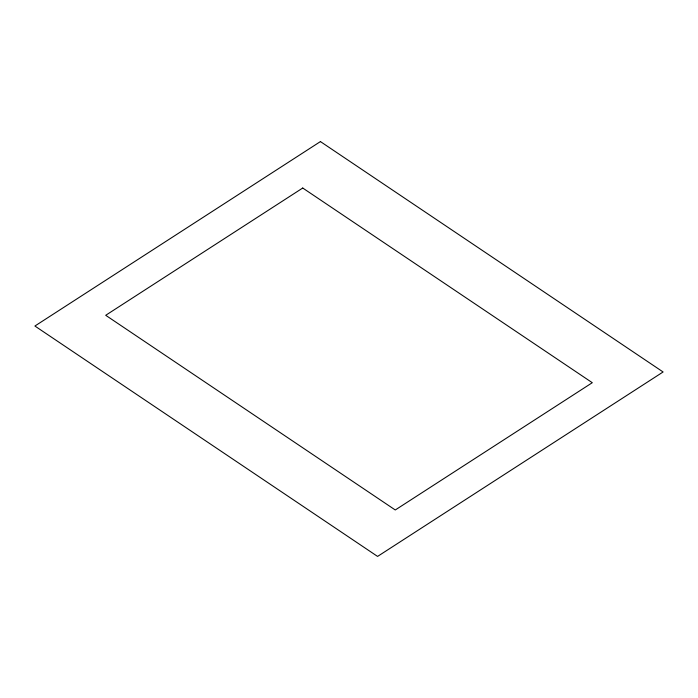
<?xml version="1.0" encoding="UTF-8"?>
<svg xmlns="http://www.w3.org/2000/svg" width="698" height="698" viewBox="0 0 698 698"><rect width="100%" height="100%" fill="white"/><g stroke="black" fill="none" stroke-linecap="round" stroke-linejoin="round"><path stroke-width="1.05" d="M320.426 141.581L34.9 326.027L377.574 556.419L663.1 371.973L320.426 141.581M302.731 188.024L105.712 315.295L395.269 509.976L592.288 382.705L302.731 188.024"/></g></svg>
